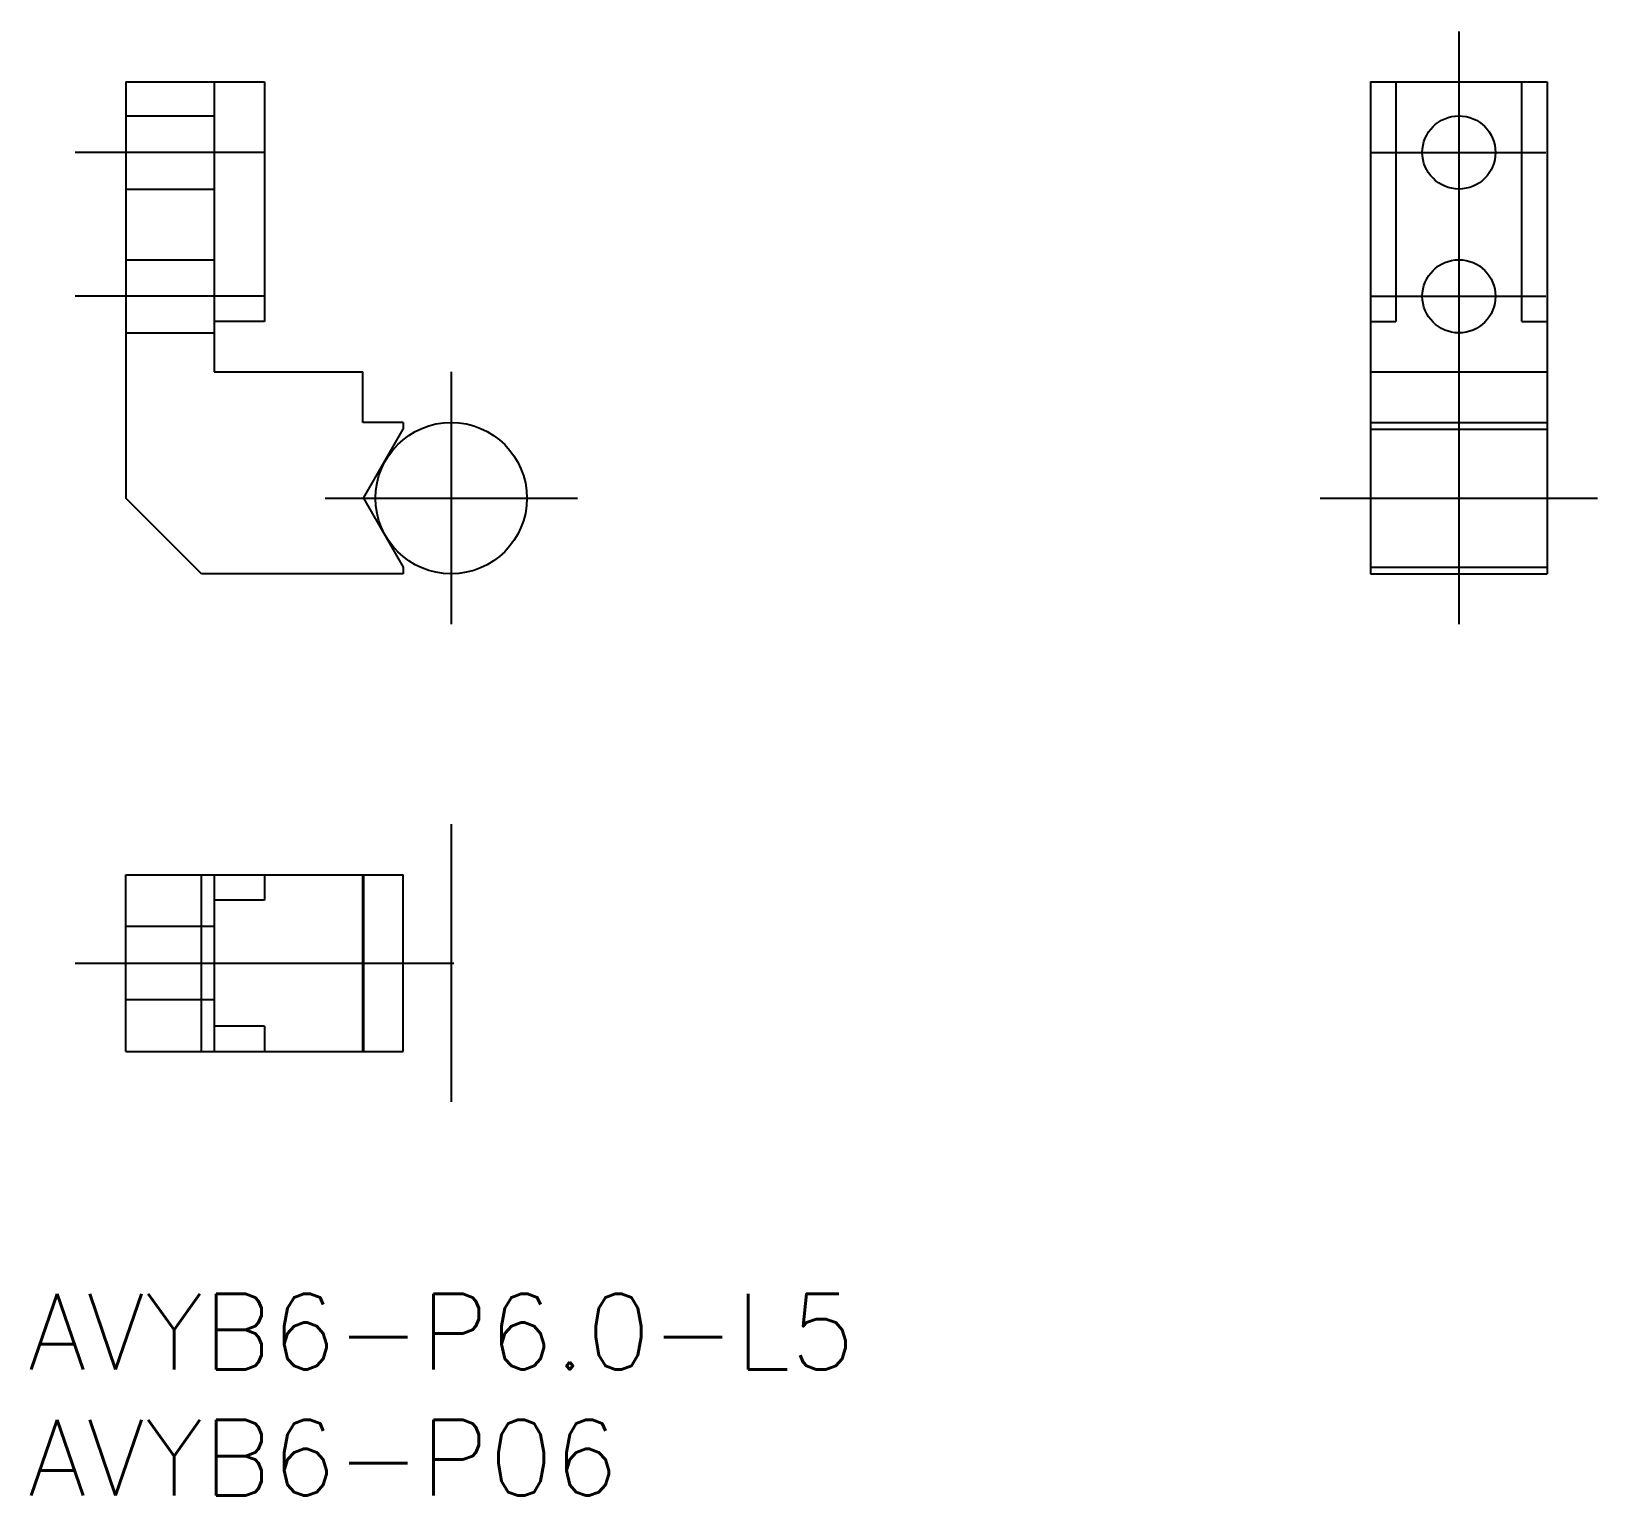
# Model space of a CAD drawing. Extents: x -16.6 to 45.4, y -39.5 to 18.5.
import ezdxf

# ---------------------------------------------------------------- set-up
doc = ezdxf.new("R2010")
doc.units = 0
for name, pattern in [('CENTER', [50.8, 31.75, -6.35, 6.35, -6.35]), ('DASHED', [19.05, 12.7, -6.35]), ('PHANTOM', [63.5, 31.75, -6.35, 6.35, -6.35, 6.35, -6.35])]:
    doc.linetypes.add(name, pattern=pattern)
doc.layers.get('0').update_dxf_attribs({"linetype": 'CONTINUOUS'})
doc.layers.add('CENTER', color=1, linetype='CENTER')
doc.styles.get("Standard").update_dxf_attribs({"font": 'txt.shx', "height": 3, "bigfont": 'bigfont.shx'})

msp = doc.modelspace()

# ---------------------------------------------------------------- linework, layer by layer
at = {"color": 7, "linetype": 'CONTINUOUS'}
for p, q in [((-12.9, 16.5), (-7.4, 16.5)), ((-12.9, 16.5), (-12.9, 0)), ((-7.4, 16.5), (-7.4, 7)), ((36.445, 16.5), (43.445, 16.5)), ((36.445, 16.5), (36.445, -3)), ((37.445, 16.5), (37.445, 7)), ((42.445, 7), (42.445, 16.5)), ((43.445, 16.5), (43.445, -3)), ((-9.4, 7), (-9.4, 5)), ((-7.4, 7), (-9.4, 7)), ((36.445, 7), (37.445, 7)), ((42.445, 7), (43.445, 7)), ((-9.4, 5), (-3.5, 5)), ((-3.5, 3), (-3.5, 5)), ((36.445, 5), (43.445, 5)), ((-1.9, 3), (-3.5, 3)), ((-3.475, 0), (-1.9, 2.729)), ((-1.9, 3), (-1.9, 2.729)), ((36.445, 3), (43.445, 3)), ((36.445, 2.729), (43.445, 2.729)), ((-9.9, -3), (-12.9, 0)), ((-3.475, 0), (-1.9, -2.729)), ((36.445, 0), (43.445, 0)), ((36.445, 0), (43.445, 0)), ((-1.9, -3), (-9.9, -3)), ((-1.9, -2.729), (-1.9, -3)), ((36.445, -2.729), (43.445, -2.729)), ((36.445, -3), (43.445, -3)), ((-12.9, -21.925), (-12.9, -14.925)), ((-12.9, -14.925), (-1.9, -14.925)), ((-9.9, -21.925), (-9.9, -14.925)), ((-1.9, -21.925), (-1.9, -14.925)), ((-12.9, -21.925), (-1.9, -21.925))]:
    msp.add_line(p, q, dxfattribs=at)
at = {"color": 3, "linetype": 'DASHED'}
for p, q in [((-9.4, 16.5), (-9.4, 7)), ((-12.9, 15.15), (-9.4, 15.15)), ((-12.9, 12.25), (-9.4, 12.25)), ((-12.9, 9.45), (-9.4, 9.45)), ((-12.9, 6.55), (-9.4, 6.55)), ((-9.4, -14.925), (-9.4, -15.925)), ((-7.4, -14.925), (-7.4, -15.925)), ((-3.5, -21.925), (-3.5, -14.925)), ((-3.475, -14.925), (-3.475, -21.925)), ((-7.4, -15.925), (-9.4, -15.925)), ((-9.4, -15.925), (-9.4, -20.925)), ((-9.4, -16.975), (-12.9, -16.975)), ((-9.4, -19.875), (-12.9, -19.875)), ((-7.4, -20.925), (-9.4, -20.925)), ((-9.4, -20.925), (-9.4, -21.925)), ((-7.4, -20.925), (-7.4, -21.925))]:
    msp.add_line(p, q, dxfattribs=at)
at = {"color": 7, "linetype": 'CONTINUOUS'}
for centre in [(39.945, 13.7), (39.945, 8)]:
    msp.add_circle(centre, 1.45, dxfattribs=at)
at = {"color": 3, "linetype": 'PHANTOM'}
msp.add_circle((0, 0), 3, dxfattribs=at)
at = {"layer": 'CENTER', "color": 1, "linetype": 'CENTER'}
for p, q in [((39.945, 18.5), (39.945, -5)), ((-7.4, 13.7), (-14.9, 13.7)), ((36.495, 13.7), (43.395, 13.7)), ((-7.4, 8), (-14.9, 8)), ((36.495, 8), (43.395, 8)), ((0, 5), (0, -5)), ((-5, 0), (5, 0)), ((34.445, 0), (45.445, 0)), ((0, -12.925), (0, -23.925)), ((-14.9, -18.425), (0.1, -18.425))]:
    msp.add_line(p, q, dxfattribs=at)

# ---------------------------------------------------------------- texts
at = {"color": 7, "linetype": 'CONTINUOUS'}
for s, p in [('AVYB6-P6.0-L5', (-16.772, -34.531)), ('AVYB6-P06', (-16.772, -39.531))]:
    msp.add_text(s, height=3, dxfattribs=at).set_placement(p)

doc.saveas('drawing.dxf')
